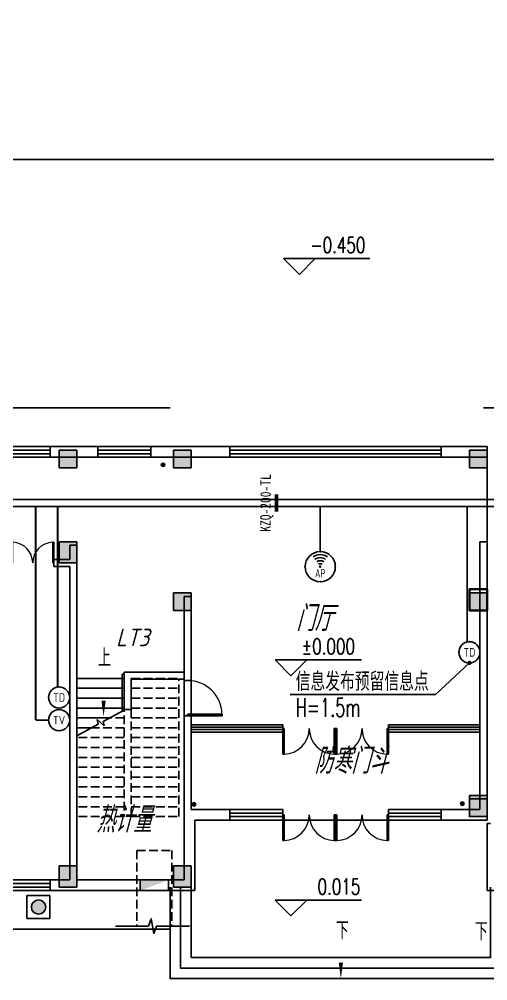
# Model space of a CAD drawing. Extents: x 1333527 to 1855755, y 1020844 to 1581249.
# Drawn here: x 1400792 to 1414095, y 1175411 to 1202701 of the extents above; entities that cross this region are included whole.
import ezdxf
from ezdxf.enums import TextEntityAlignment as Align

# ---------------------------------------------------------------- set-up
doc = ezdxf.new("R2010")
doc.units = 0
doc.header["$LTSCALE"] = 1000
doc.header["$PDSIZE"] = 5
doc.linetypes.add('__DASH', pattern=[0.35, 0.25, -0.1])
doc.linetypes.add('DASH', pattern=[0.35, 0.25, -0.1])
for name, color, linetype in [('0-标注', 3, 'Continuous'), ('CABLETRAY_PDS', 4, 'Continuous'), ('DIM-通讯', 3, 'Continuous'), ('EQUIP-通讯', 3, 'Continuous'), ('M-DIM_SYMB', 3, 'Continuous'), ('N-暖通墙身留洞标注', 11, 'Continuous'), ('WIRE-综合布线', 5, 'Continuous'), ('建筑-柱子', 9, 'Continuous'), ('建筑-柱子-填充', 8, 'Continuous'), ('抗震支吊架', 2, 'Continuous'), ('排水', 153, 'Continuous'), ('防火分区', 6, 'Continuous')]:
    doc.layers.add(name, color=color, linetype=linetype)
doc.layers.add('1-建筑底图', color=8, linetype='Continuous', plot=False)
doc.layers.add('砼柱', color=2, linetype='Continuous', lineweight=35)
doc.styles.add('_TCH_DIM', font='SIMPLEX', dxfattribs={"bigfont": 'GBCBIG'})
doc.styles.add('_TEL_ATTDEF', font='gbenor', dxfattribs={"bigfont": 'gbcbig'})
doc.styles.add('_TEL_DIM', font='SIMPLEX', dxfattribs={"width": 0.8, "height": 3.5, "bigfont": 'HZTXT'})
doc.styles.add('kzcad', font='', dxfattribs={"width": 0.8})
doc.styles.get("Standard").update_dxf_attribs({"font": 'gbeitc.shx', "bigfont": 'gbcbig.shx'})
doc.styles.get('kzcad').set_extended_font_data('SimSun')
doc.linetypes.add('JIEDI', pattern='A,1.25,-0.25,0.25,-0.25,0.625,["/",Standard,S=0.6,R=0,X=0,Y=-0.3],0.625,-0.25,0.25,-0.25', length=4)

# ---------------------------------------------------------------- blocks, each defined once
blk = doc.blocks.new('$equip_U$00000091(win7-PC-hzk)')
for radius in [0.714, 0.0272]:
    blk.add_circle((0, 0), radius)
for radius in [0.571, 0.428, 0.285, 0.143]:
    blk.add_arc((0, 0), radius, 53.7049, 126.2951)
for p in [(0, 0.714), (-0.714, 0), (0.714, 0), (0, -0.714)]:
    blk.add_point(p)
at = {"color": 7, "style": '_TEL_DIM', "flags": 1}
for tag in ['A', 'REMARK']:
    blk.add_attdef(tag, text='', height=0.00002, dxfattribs=at).set_placement((0, 0), align=Align.MIDDLE_CENTER)
at = {"color": 7, "style": '_TEL_DIM', "width": 0.7}
blk.add_attdef('$TEXT$', text='', height=0.4, dxfattribs=at).set_placement((0, -0.31), align=Align.MIDDLE_CENTER)
blk = doc.blocks.new('$equip_U$00000076(win7-PC-hzk)')
blk.add_circle((0, 0.5), 0.5)
for p in [(0, 0.999), (-0.5, 0.5), (0.5, 0.5)]:
    blk.add_point(p)
at = {"color": 7, "style": '_TEL_DIM'}
blk.add_attdef('$TEXT$', text='', height=0.4, dxfattribs=at).set_placement((0, 0.5), align=Align.MIDDLE_CENTER)
at = {"color": 7, "style": '_TEL_DIM', "flags": 1}
for tag in ['A', 'REMARK']:
    blk.add_attdef(tag, text='', height=0.00002, dxfattribs=at).set_placement((0, 0), align=Align.MIDDLE_CENTER)
blk = doc.blocks.new('$equip_U$00000088(win7-PC-hzk)')
blk.add_circle((0, 0.5), 0.5)
for p in [(0, 0.999), (-0.5, 0.5), (0.5, 0.5)]:
    blk.add_point(p)
at = {"color": 7, "style": '_TEL_DIM'}
blk.add_attdef('$TEXT$', text='', height=0.4, dxfattribs=at).set_placement((0, 0.5), align=Align.MIDDLE_CENTER)
at = {"color": 7, "style": '_TEL_DIM', "flags": 1}
for tag in ['A', 'REMARK']:
    blk.add_attdef(tag, text='', height=0.00002, dxfattribs=at).set_placement((0, 0), align=Align.MIDDLE_CENTER)
blk = doc.blocks.new('ng')
at = {"layer": '排水'}
for p, q in [((345991, 781358), (346091, 781358)), ((346041, 781408), (346041, 781308))]:
    blk.add_line(p, q, dxfattribs=at)
blk.add_circle((346041, 781358), 50, dxfattribs=at)
blk = doc.blocks.new('A$C4670417C')
at = {"layer": '建筑-柱子-填充'}
for points in [[(42250, 14300), (41750, 14300), (41750, 13800), (42250, 13800)], [(45500, 14300), (45000, 14300), (45000, 13800), (45500, 13800)], [(53900, 14300), (53400, 14300), (53400, 13800), (53900, 13800)], [(42250, 11700), (41750, 11700), (41750, 11100), (42250, 11100)], [(45500, 10250), (45000, 10250), (45000, 9750), (45500, 9750)], [(53900, 10250), (53400, 10250), (53400, 9750), (53900, 9750)], [(53900, 4500), (53400, 4500), (53400, 3900), (53900, 3900)], [(42250, 2500), (41750, 2500), (41750, 1900), (42250, 1900)], [(45500, 2500), (45000, 2500), (45000, 1900), (45500, 1900)]]:
    blk.add_hatch(color=256, dxfattribs=at).paths.add_polyline_path(points)
at = {"layer": '建筑-柱子'}
for p, q in [((42250, 14300), (41750, 14300)), ((41750, 14300), (41750, 13800)), ((42250, 13800), (42250, 14300)), ((45500, 14300), (45000, 14300)), ((45000, 14300), (45000, 13800)), ((45500, 13800), (45500, 14300)), ((53900, 14300), (53400, 14300)), ((53400, 14300), (53400, 13800)), ((53900, 13800), (53900, 14300)), ((41750, 13800), (42250, 13800)), ((45000, 13800), (45500, 13800)), ((53400, 13800), (53900, 13800)), ((42250, 11700), (41750, 11700)), ((41750, 11700), (41750, 11100)), ((42250, 11100), (42250, 11700)), ((41750, 11100), (42250, 11100)), ((45500, 10250), (45000, 10250)), ((45000, 10250), (45000, 9750)), ((45500, 9750), (45500, 10250)), ((53900, 10250), (53400, 10250)), ((53400, 10250), (53400, 9750)), ((53900, 9750), (53900, 10250)), ((45000, 9750), (45500, 9750)), ((53400, 9750), (53900, 9750)), ((53900, 4500), (53400, 4500)), ((53400, 4500), (53400, 3900)), ((53900, 3900), (53900, 4500)), ((53400, 3900), (53900, 3900)), ((42250, 2500), (41750, 2500)), ((41750, 2500), (41750, 1900)), ((42250, 1900), (42250, 2500)), ((45500, 2500), (45000, 2500)), ((45000, 2500), (45000, 1900)), ((45500, 1900), (45500, 2500)), ((41750, 1900), (42250, 1900)), ((45000, 1900), (45500, 1900))]:
    blk.add_line(p, q, dxfattribs=at)
at = {"layer": '砼柱', "lineweight": 35}
blk.add_lwpolyline([(53900, 10350), (53400, 10350), (53400, 9750), (53900, 9750)], close=True, dxfattribs=at)
blk = doc.blocks.new('A$C2CDD3BEF')
at = {"layer": '防火分区'}
h = blk.add_hatch(color=7, dxfattribs=at)
h.dxf.hatch_style = 1
edge = h.paths.add_edge_path()
edge.add_arc((460, 446), 282, 0, 360)
at = {"layer": '防火分区', "color": 7}
blk.add_lwpolyline([(0, 0), (900, 0), (900, 900), (0, 900)], close=True, dxfattribs=at)
blk.add_circle((460, 446), 282, dxfattribs=at)
blk = doc.blocks.new('ND22')
at = {"layer": 'N-暖通墙身留洞标注'}
blk.add_lwpolyline([(2418640, 197460), (2417840, 197460), (2417840, 197160), (2418640, 197160)], close=True, dxfattribs=at)
blk.add_solid([(2418640, 197460), (2417840, 197160), (2417840, 197460)], dxfattribs=at)
blk = doc.blocks.new('A$C667729B5')
at = {"layer": '0-标注'}
blk.add_blockref('ND22', (-2373687, -197260), dxfattribs=at)
blk = doc.blocks.new('DIGOU')
at = {"layer": '0-标注', "linetype": 'DASH'}
for p, q in [((2417740, 198300), (2417740, 196152)), ((2417740, 198300), (2418740, 198300)), ((2418740, 198300), (2418740, 196152))]:
    blk.add_line(p, q, dxfattribs=at)
at = {"layer": 'M-DIM_SYMB'}
blk.add_lwpolyline([(2417137, 196152), (2418076, 196152), (2418152, 196362), (2418226, 195942), (2418301, 196152), (2419240, 196152)], dxfattribs=at)
blk = doc.blocks.new('A$C31C057EA')
at = {"layer": '0-标注'}
blk.add_blockref('DIGOU', (-2372887, -250760), dxfattribs=at)
blk = doc.blocks.new('$DorLib2D$00000002')
for p, q in [((-0.5, 0), (-0.5, 0.4875)), ((-0.475, 0.4875), (-0.5, 0.4875)), ((-0.475, 0), (-0.475, 0.4875)), ((0.475, 0), (0.475, 0.4875)), ((0.475, 0.4875), (0.5, 0.4875)), ((0.5, 0), (0.5, 0.4875)), ((-0.5, 0), (-0.475, 0)), ((0.5, 0), (0.475, 0))]:
    blk.add_line(p, q)
at = {"lineweight": 13}
for centre, start, end in [((-0.4875, 0), 0, 88.53072), ((0.4875, 0), 91.46928, 180)]:
    blk.add_arc(centre, 0.4875, start, end, dxfattribs=at)
blk = doc.blocks.new('$WINLIB2D$00000001')
at = {"color": 0}
for points in [[(-0.5, 0.5), (-0.5, -0.5)], [(-0.5, 0.5), (0.5, 0.5)], [(0.5, -0.5), (0.5, 0.5)], [(0.5, 0.1667), (-0.5, 0.1667)], [(0.5, -0.1667), (-0.5, -0.1667)], [(-0.5, -0.5), (0.5, -0.5)]]:
    blk.add_lwpolyline(points, dxfattribs=at)
blk = doc.blocks.new('$DorLib2D$00000001')
for p, q in [((0.45, 0.975), (0.5, 0.975)), ((0.45, 0), (0.45, 0.975)), ((0.5, 0), (0.5, 0.975)), ((0.5, 0), (0.45, 0))]:
    blk.add_line(p, q)
at = {"lineweight": 13}
blk.add_arc((0.475, 0), 0.975, 91.4693, 180, dxfattribs=at)
blk = doc.blocks.new('1-一层建筑底图')
at = {"layer": '1-建筑底图', "color": 8, "ltscale": 5}
blk.add_line((-2000, 21850), (79700, 21850), dxfattribs=at)
at = {"layer": '1-建筑底图', "color": 8}
for p, q in [((49874.6, 18588.6), (49424.6, 19038.6)), ((49424.6, 19038.6), (51875.6, 19038.6)), ((49874.6, 18588.6), (50324.6, 19038.6)), ((44150, 13700), (42800, 13700)), ((42800, 13700), (42800, 13400)), ((44150, 13400), (44150, 13700)), ((47900, 13700), (45650, 13700)), ((45650, 13700), (45650, 13400)), ((47900, 13400), (47900, 13700)), ((55200, 13700), (53900, 13700)), ((53900, 13700), (53900, 13400)), ((55200, 13400), (55200, 13700)), ((42800, 13400), (44150, 13400)), ((45650, 13400), (47900, 13400)), ((53900, 13400), (55200, 13400)), ((55000, 11000), (55000, 5700)), ((55200, 11000), (55000, 11000)), ((55200, 11000), (55200, 5700)), ((43350, 10900), (43350, 10500)), ((43550, 10900), (43350, 10900)), ((43550, 10900), (43550, 10400)), ((43350, 10500), (42900, 10500)), ((42900, 10500), (42900, 10300)), ((43550, 10400), (43550, 1400)), ((42900, 10300), (43350, 10300)), ((43350, 10300), (43350, 1400)), ((46600, 7200), (46600, 9450)), ((46600, 9450), (46800, 9450)), ((46800, 7200), (46800, 9450)), ((49631.5, 7197.9), (49181.5, 7647.9)), ((49181.5, 7647.9), (51632.5, 7647.9)), ((49631.5, 7197.9), (50081.5, 7647.9)), ((43550, 7120), (43550, 5496.3)), ((44840, 7120), (43550, 7120)), ((44840, 7240), (44840, 6191.4)), ((44900, 7240), (44840, 7240)), ((44900, 7300), (46600, 7300)), ((44900, 7300), (44900, 6240.8)), ((44900, 7240), (44900, 6223.7)), ((44900, 7120), (44900, 6223.7)), ((45100, 7100), (46600, 7100)), ((45100, 7100), (45100, 6240.8)), ((46600, 7200), (46600, 7061.2)), ((46800, 7061.2), (46800, 7200)), ((44840, 6840), (43550, 6840)), ((46600, 7061.2), (46800, 7061.2)), ((46600, 6061.2), (46600, 7061.2)), ((46800, 6061.2), (46800, 7061.2)), ((44840, 6560), (43550, 6560)), ((44840, 6280), (43550, 6280)), ((44304.1, 5902.6), (44900, 6223.7)), ((45100, 6240.8), (44900, 6240.8)), ((46800, 6061.2), (46600, 6061.2)), ((46600, 6061.2), (46600, 5700)), ((46800, 5700), (46800, 6061.2)), ((44484.8, 6000), (43550, 6000)), ((43550, 5496.3), (44163.5, 5826.9)), ((44163.5, 5826.9), (44132.4, 5958.2)), ((44132.4, 5958.2), (44333.3, 5779.4)), ((44333.3, 5779.4), (44304.1, 5902.6)), ((49400, 5800), (46800, 5800)), ((46800, 5733.3), (49400, 5733.3)), ((49400, 5600), (49400, 5800)), ((55000, 5800), (52400, 5800)), ((52400, 5800), (52400, 5600)), ((52400, 5733.3), (55000, 5733.3)), ((43965.2, 5720), (43550, 5720)), ((46600, 3300), (46600, 5700)), ((46800, 3400), (46800, 5700)), ((46800, 5666.7), (49400, 5666.7)), ((46800, 5600), (49400, 5600)), ((52400, 5666.7), (55000, 5666.7)), ((52400, 5600), (55000, 5600)), ((55000, 5700), (55000, 3400)), ((55200, 5700), (55200, 3100)), ((46600, 1400), (46600, 3300)), ((47900, 3400), (46800, 3400)), ((47900, 3100), (47900, 3400)), ((55000, 3400), (53900, 3400)), ((53900, 3400), (53900, 3100)), ((46900, 3100), (47900, 3100)), ((46900, 1100), (46900, 3100)), ((49400, 3100), (50900, 3100)), ((50900, 3100), (52400, 3100)), ((53900, 3100), (55200, 3100)), ((55200, 1100), (55200, 3000)), ((55200, 3000), (55300, 3000)), ((43350, 1400), (42800, 1400)), ((42800, 1400), (42800, 1100)), ((43550, 1400), (46600, 1400)), ((42800, 1100), (43450, 1100)), ((43450, 1100), (46900, 1100)), ((55200, 1100), (56950, 1100)), ((49631.5, 380.9), (49181.5, 830.9)), ((49181.5, 830.9), (51632.5, 830.9)), ((49631.5, 380.9), (50081.5, 830.9))]:
    blk.add_line(p, q, dxfattribs=at)
at = {"layer": '1-建筑底图', "color": 8, "linetype": 'Continuous'}
blk.add_line((55200, 13600), (55200, 11000), dxfattribs=at)
at = {"layer": '1-建筑底图', "color": 8, "linetype": '__DASH'}
for p, q in [((43550, 7120), (43550, 3200)), ((44900, 7120), (43550, 7120)), ((44900, 7120), (44900, 3200)), ((45100, 3200), (45100, 7120)), ((45100, 7120), (46450, 7120)), ((46450, 3200), (46450, 7120)), ((44900, 6840), (43550, 6840)), ((45100, 6840), (46450, 6840)), ((44900, 6560), (43550, 6560)), ((45100, 6560), (46450, 6560)), ((44900, 6280), (43550, 6280)), ((45100, 6280), (46450, 6280)), ((44900, 6000), (43550, 6000)), ((45100, 6000), (46450, 6000)), ((44900, 5720), (43550, 5720)), ((45100, 5720), (46450, 5720)), ((44900, 5440), (43550, 5440)), ((45100, 5440), (46450, 5440)), ((44900, 5160), (43550, 5160)), ((45100, 5160), (46450, 5160)), ((44900, 4880), (43550, 4880)), ((45100, 4880), (46450, 4880)), ((44900, 4600), (43550, 4600)), ((45100, 4600), (46450, 4600)), ((44900, 4320), (43550, 4320)), ((45100, 4320), (46450, 4320)), ((44900, 4040), (43550, 4040)), ((45100, 4040), (46450, 4040)), ((44900, 3760), (43550, 3760)), ((45100, 3760), (46450, 3760)), ((44900, 3480), (43550, 3480)), ((45100, 3480), (46450, 3480)), ((44900, 3200), (43550, 3200)), ((45100, 3200), (46450, 3200))]:
    blk.add_line(p, q, dxfattribs=at)
at = {"layer": '1-建筑底图', "color": 8}
for points in [[(-800, 37400), (-800, 32900), (4200, 32900), (4200, 21000), (4200, 14800), (0, 14800), (0, 12200), (-600, 12200), (-600, 2700), (0, 2700), (0, 0), (46200, 0)], [(46200, 14800), (9600, 14800), (9600, 21000), (9600, 32900)], [(98400, 25700), (98400, 12800), (87250, 12800), (87250, 14800), (55099.6, 14800)], [(46200, 1200), (46200, -1400), (55900, -1400), (55900, -700)], [(46500, 1200), (46500, -1100), (55600, -1100), (55600, -700)], [(46800, 1200), (46800, -800), (55300, -800), (55300, 1200)]]:
    blk.add_lwpolyline(points, dxfattribs=at)
for points in [[(44312.5, 7300, 0, 0, 0), (44312.5, 6040, 0, 120, 0), (44312.5, 6490, 0, 0, 0)], [(44312.5, 7300, 0, 0, 0), (44312.5, 6040, 0, 120, 0), (44312.5, 6490, 0, 0, 0)], [(51050, -443, 0, 0, 0), (51050, -1400, 0, 120, 0), (51050, -950, 0, 0, 0)]]:
    blk.add_lwpolyline(points, format="xyseb", dxfattribs=at)
blk.add_lwpolyline([(54700, 3700), (55200, 3700), (55200, 3200), (54700, 3200)], close=True, dxfattribs=at)
for name, p in [('A$C4670417C', (1300, -700)), ('A$C31C057EA', (400, 54700)), ('A$C667729B5', (1200, 1200)), ('ng', (-300038.7, -768175.2)), ('ng', (-299159.3, -777809.8)), ('ng', (-291542.5, -777791.5))]:
    blk.add_blockref(name, p, dxfattribs=at)
for name, p, xscale, yscale, zscale, rotation in [('$WINLIB2D$00000001', (41500, 13550), 2600, 300, 300, 1.642450161635112e-08), ('$WINLIB2D$00000001', (44900, 13550), 1500, -300, 300, 1.642450161635112e-08), ('$WINLIB2D$00000001', (50900, 13550), 6000.000000209897, 300, 300, 1.642450161635112e-08), ('$DorLib2D$00000002', (42300, 10400), -1200, -1200, 200, 179.9999999822147), ('$DorLib2D$00000001', (46700, 6561.2), -1000, -1000, 200, 90), ('$DorLib2D$00000002', (50150, 5700), -1500, -1500, 200, 1.637673996413014e-08), ('$DorLib2D$00000002', (51650, 5700), -1500, -1500, 200, 1.637673996413014e-08), ('$WINLIB2D$00000001', (48650, 3250), 1500, 300, 300, 1.637669985135529e-08), ('$WINLIB2D$00000001', (53150, 3250), 1500, 300, 300, 1.637669985135529e-08), ('$DorLib2D$00000002', (50150, 3250), -1500, -1500, 300, 1.637673996413014e-08), ('$DorLib2D$00000002', (51650, 3250), -1500, -1500, 300, 1.637673996413014e-08), ('$WINLIB2D$00000001', (41500, 1250), 2600, 300, 300, 1.581170447013389e-08)]:
    blk.add_blockref(name, p, dxfattribs=dict(at, xscale=xscale, yscale=yscale, zscale=zscale, rotation=rotation))
at = {"layer": '1-建筑底图', "color": 8, "xscale": 0.7200000000000001, "yscale": 0.7200000000000001, "zscale": 0.7200000000000001}
blk.add_blockref('A$C2CDD3BEF', (42135.8, 310.5), dxfattribs=at)
at = {"layer": '1-建筑底图', "color": 8, "style": '_TCH_DIM', "width": 0.705882}
for s, p in [('-0.450', (50180.6, 19196.1)), ('%%P0.000', (49937.5, 7805.4)), ('0.015', (50387.5, 988.4))]:
    blk.add_text(s, height=446.25, dxfattribs=at).set_placement(p)
at = {"layer": '1-建筑底图', "color": 8}
for s, height, p in [('门厅', 723.4, (49774, 8462.5)), ('LT3', 500, (44666.7, 8034.3)), ('防寒门斗', 723.4, (50294.1, 4419.1)), ('热计量', 723.4, (44102.9, 2748.8))]:
    blk.add_text(s, height=height, dxfattribs=at).set_placement(p)
at = {"layer": '1-建筑底图', "color": 8, "style": '_TCH_DIM'}
for s, p in [('上', (44156.1, 7457.5)), ('上', (44156.1, 7457.5)), ('下', (50907.6, -285.5)), ('下', (54857.7, -312.5))]:
    blk.add_text(s, height=506.4, dxfattribs=at).set_placement(p)

msp = doc.modelspace()

# ---------------------------------------------------------------- linework, layer by layer
at = {"layer": 'CABLETRAY_PDS'}
for p, q in [((1362054, 1189071), (1440074, 1189071)), ((1440074, 1188871), (1362054, 1188871))]:
    msp.add_line(p, q, dxfattribs=at)
at = {"layer": 'DIM-通讯'}
for p, q in [((1413574, 1184432), (1412608, 1183534)), ((1412608, 1183534), (1408482, 1183534))]:
    msp.add_line(p, q, dxfattribs=at)
at = {"layer": 'DIM-通讯', "const_width": 60}
msp.add_lwpolyline([(1413596, 1184453, 1), (1413552, 1184412, 1)], format="xyb", close=True, dxfattribs=at)
at = {"layer": 'WIRE-综合布线', "linetype": 'Continuous', "const_width": 52.5}
for points in [[(1401256, 1182809), (1401256, 1188871)], [(1401881, 1183747), (1401881, 1188871)], [(1409338, 1187592), (1409338, 1188871)], [(1413509, 1185032), (1413509, 1188871)], [(1401256, 1182809), (1401624, 1182809)]]:
    msp.add_lwpolyline(points, dxfattribs=at)
at = {"layer": '抗震支吊架', "color": 2, "const_width": 100}
msp.add_lwpolyline([(1408094, 1188721), (1408094, 1189221)], dxfattribs=at)

# ---------------------------------------------------------------- block references
at = {"layer": '1-建筑底图'}
msp.add_blockref('1-一层建筑底图', (1358874, 1176871), dxfattribs=at)
at = {"layer": 'EQUIP-通讯', "linetype": 'JIEDI'}
ref = msp.add_blockref('$equip_U$00000091(win7-PC-hzk)', (1409338, 1187163), dxfattribs=dict(at, xscale=600, yscale=600, zscale=600))
ref.add_attrib('$TEXT$', 'AP', dxfattribs={"layer": '0', "color": 7, "height": 240, "style": '_TEL_ATTDEF', "width": 0.7}).set_placement((1409338, 1186977), align=Align.MIDDLE_CENTER)
ref = msp.add_blockref('$equip_U$00000076(win7-PC-hzk)', (1413874, 1184732), dxfattribs=dict(at, xscale=600, yscale=600, zscale=600, rotation=89.99999999999984))
ref.add_attrib('$TEXT$', 'TD', dxfattribs={"layer": '0', "color": 7, "height": 240, "style": '_TEL_ATTDEF'}).set_placement((1413574, 1184732), align=Align.MIDDLE_CENTER)
ref = msp.add_blockref('$equip_U$00000076(win7-PC-hzk)', (1402224, 1183451), dxfattribs=dict(at, xscale=600, yscale=600, zscale=600, rotation=89.99999999999984))
ref.add_attrib('$TEXT$', 'TD', dxfattribs={"layer": '0', "color": 7, "height": 240, "style": '_TEL_ATTDEF'}).set_placement((1401924, 1183451), align=Align.MIDDLE_CENTER)
ref = msp.add_blockref('$equip_U$00000088(win7-PC-hzk)', (1402224, 1182809), dxfattribs=dict(at, xscale=600, yscale=600, zscale=600, rotation=89.99999999999984))
ref.add_attrib('$TEXT$', 'TV', dxfattribs={"layer": '0', "color": 7, "height": 240, "style": '_TEL_ATTDEF'}).set_placement((1401924, 1182809), align=Align.MIDDLE_CENTER)

# ---------------------------------------------------------------- texts
at = {"layer": 'DIM-通讯', "color": 7, "style": '_TEL_DIM'}
for s, width, p in [('信息发布预留信息点', 0.8, (1408640, 1183639)), ('H=1.5m', 0.64, (1408640, 1182904))]:
    msp.add_text(s, height=525, dxfattribs=dict(at, width=width)).set_placement(p)
at = {"layer": '抗震支吊架', "color": 2, "style": 'kzcad', "width": 0.8}
msp.add_text('KZQ-200-TL', height=300, rotation=89.8854, dxfattribs=at).set_placement((1407934, 1188971), align=Align.CENTER)

doc.saveas('drawing.dxf')
